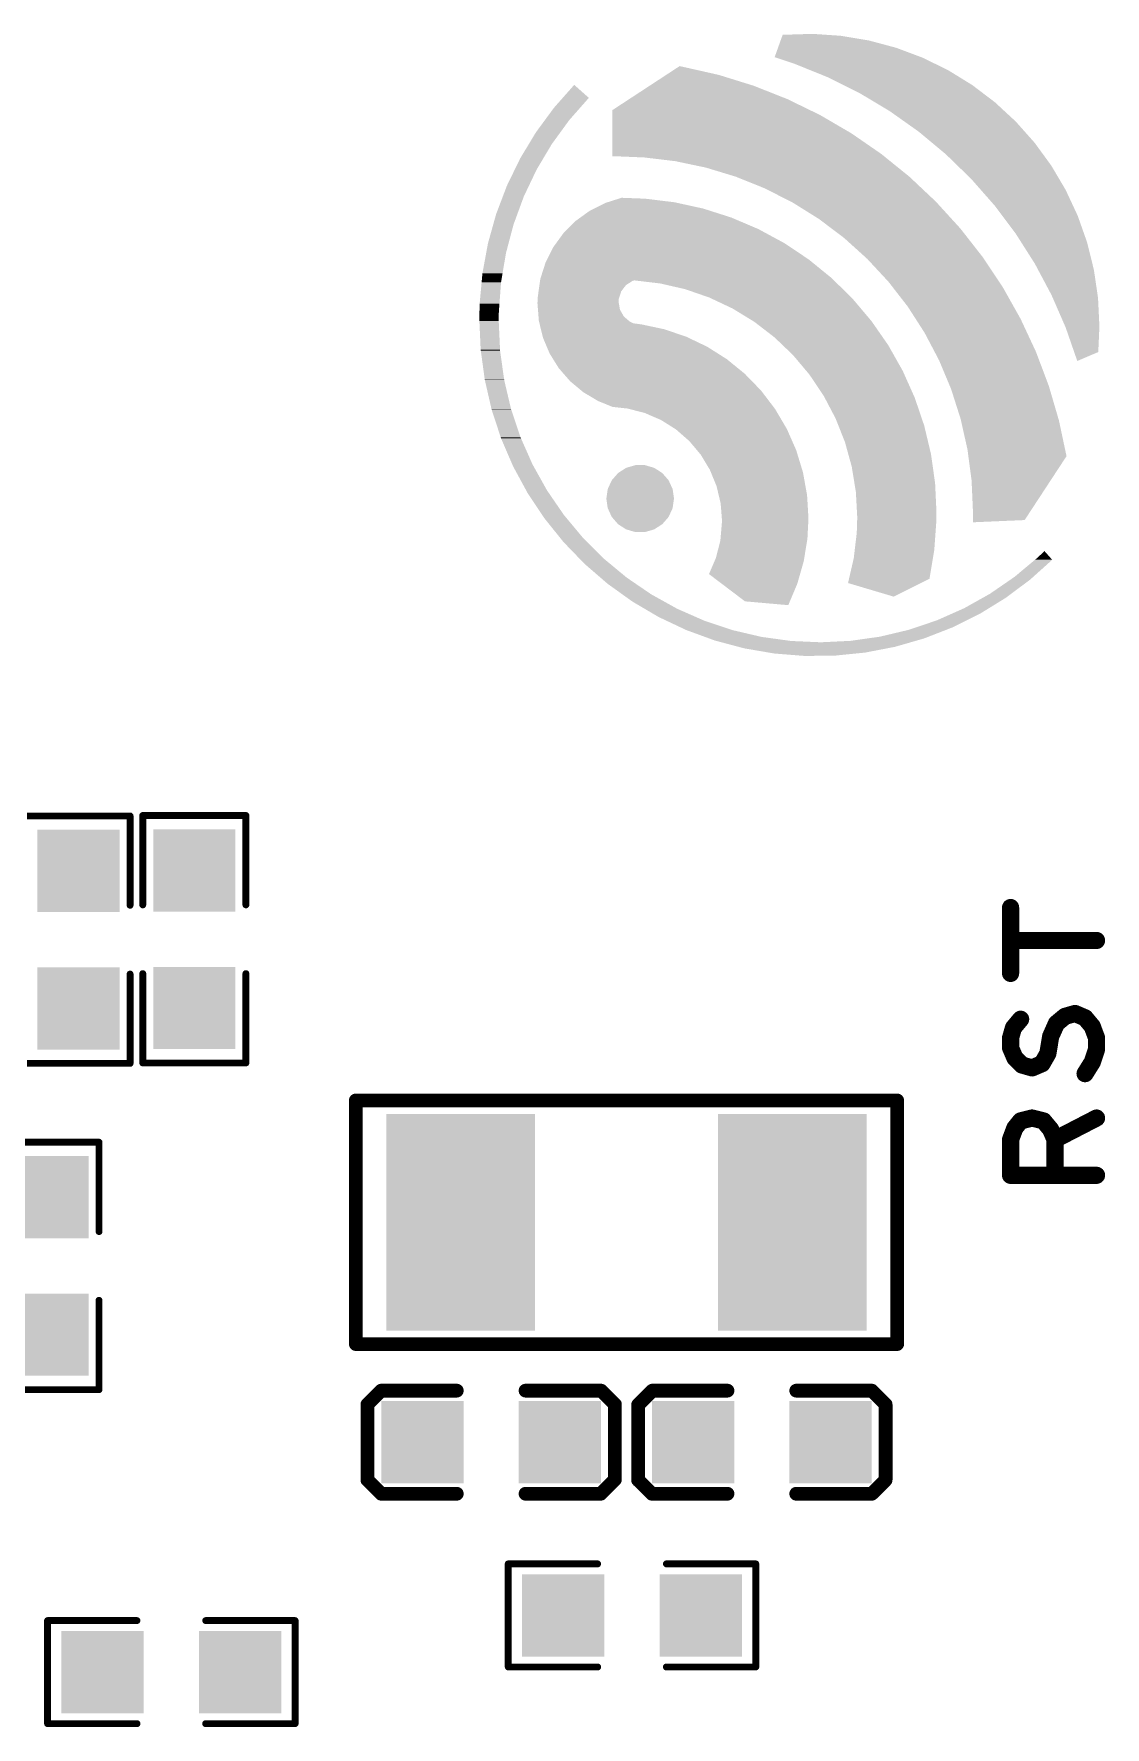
# Model space of a CAD drawing. Extents: x -12 to 107, y 8 to 106.
# Drawn here: x 31.29 to 39.21, y 57.78 to 70.3 of the extents above; entities that cross this region are included whole.
import ezdxf

# ---------------------------------------------------------------- set-up
doc = ezdxf.new("R2010")
doc.units = 0
doc.header["$MEASUREMENT"] = 0
doc.layers.get('0').update_dxf_attribs({"linetype": 'CONTINUOUS'})
doc.layers.add('SILK_TOP_ART', color=251, linetype='CONTINUOUS', true_color=0x636466)
doc.layers.add('SOLDER_TOP_ART', color=18, linetype='CONTINUOUS', true_color=0x000000)

# ---------------------------------------------------------------- blocks, each defined once
blk = doc.blocks.new('ROUND_217')
at = {"const_width": 0.0508}
blk.add_lwpolyline([(-0.0254, 0, 1), (0.0254, 0, 1)], format="xyb", close=True, dxfattribs=at)
blk = doc.blocks.new('ROUND_162')
at = {"const_width": 0.0635}
blk.add_lwpolyline([(-0.03175, 0, 1), (0.03175, 0, 1)], format="xyb", close=True, dxfattribs=at)
blk = doc.blocks.new('ROUND_320')
at = {"const_width": 0.0254}
blk.add_lwpolyline([(-0.0127, 0, 1), (0.0127, 0, 1)], format="xyb", close=True, dxfattribs=at)
blk = doc.blocks.new('RECTANGLE_364')
blk.add_solid([(0.55, 0.8), (0.55, -0.8), (-0.55, 0.8), (-0.55, -0.8)])
blk = doc.blocks.new('SQUARE_332')
blk.add_solid([(0.304, 0.304), (0.304, -0.304), (-0.304, 0.304), (-0.304, -0.304)])

msp = doc.modelspace()

# ---------------------------------------------------------------- linework, layer by layer
at = {"layer": 'SILK_TOP_ART'}
for points, const_width in [([(32.004, 64.5192), (31.242, 64.5192)], 0.0508), ([(32.004, 63.8588), (32.004, 64.5192)], 0.0508), ([(32.0978, 64.5224), (32.0978, 63.862)], 0.0508), ([(32.8598, 64.5224), (32.0978, 64.5224)], 0.0508), ([(32.8598, 63.862), (32.8598, 64.5224)], 0.0508), ([(38.5094, 63.3555), (38.5094, 63.8423)], 0.127), ([(38.5094, 63.5989), (39.1444, 63.5989)], 0.127), ([(32.004, 63.3508), (32.004, 62.6904)], 0.0508), ([(32.0978, 62.6936), (32.0978, 63.354)], 0.0508), ([(32.8598, 63.354), (32.8598, 62.6936)], 0.0508), ([(38.5306, 62.9533), (38.5835, 63.0168)], 0.127), ([(38.9116, 63.038), (38.8481, 62.9851)], 0.127), ([(38.9856, 63.0592), (38.9116, 63.038)], 0.127), ([(39.0598, 63.0274), (38.9856, 63.0592)], 0.127), ([(39.1127, 62.9639), (39.0598, 63.0274)], 0.127), ([(38.5094, 62.8792), (38.5306, 62.9533)], 0.127), ([(38.8057, 62.8898), (38.7846, 62.7628)], 0.127), ([(38.8481, 62.9851), (38.8057, 62.8898)], 0.127), ([(39.1444, 62.8792), (39.1127, 62.9639)], 0.127), ([(38.5094, 62.8051), (38.5094, 62.8792)], 0.127), ([(38.5412, 62.7311), (38.5094, 62.8051)], 0.127), ([(38.7846, 62.7628), (38.7422, 62.6887)], 0.127), ([(39.1127, 62.6993), (39.1444, 62.7946)], 0.127), ([(39.1444, 62.7946), (39.1444, 62.8792)], 0.127), ([(32.004, 62.6904), (31.242, 62.6904)], 0.0508), ([(32.8598, 62.6936), (32.0978, 62.6936)], 0.0508), ([(38.5941, 62.6782), (38.5412, 62.7311)], 0.127), ([(38.6682, 62.657), (38.5941, 62.6782)], 0.127), ([(38.7422, 62.6887), (38.6682, 62.657)], 0.127), ([(39.0598, 62.6146), (39.1127, 62.6993)], 0.127), ([(33.6718, 62.4162), (37.6718, 62.4162)], 0.1016), ([(33.6718, 60.6162), (33.6718, 62.4162)], 0.1016), ([(37.6718, 62.4162), (37.6718, 60.6162)], 0.1016), ([(38.5412, 62.2125), (38.5835, 62.2654)], 0.127), ([(38.5835, 62.2654), (38.6682, 62.2866)], 0.127), ([(38.6682, 62.2866), (38.7528, 62.2654)], 0.127), ([(38.7528, 62.2654), (38.8057, 62.2019)], 0.127), ([(38.8375, 62.1278), (39.1444, 62.2866)], 0.127), ([(38.5094, 62.1278), (38.5412, 62.2125)], 0.127), ([(38.8057, 62.2019), (38.8375, 62.1278)], 0.127), ([(31.7746, 62.1078), (31.0126, 62.1078)], 0.0508), ([(31.7746, 61.4474), (31.7746, 62.1078)], 0.0508), ([(38.5094, 61.8632), (38.5094, 62.1278)], 0.127), ([(38.8375, 62.1278), (38.8375, 61.8632)], 0.127), ([(39.1444, 61.8632), (38.5094, 61.8632)], 0.127), ([(31.7746, 60.9394), (31.7746, 60.279)], 0.0508), ([(37.6718, 60.6162), (33.6718, 60.6162)], 0.1016), ([(33.859, 60.2718), (33.7574, 60.1702)], 0.1016), ([(34.4178, 60.2718), (33.859, 60.2718)], 0.1016), ([(34.9258, 60.2718), (35.4846, 60.2718)], 0.1016), ([(35.4846, 60.2718), (35.5862, 60.1705)], 0.1016), ([(35.7574, 60.1669), (35.8623, 60.2718)], 0.1016), ([(35.8623, 60.2718), (36.4178, 60.2718)], 0.1016), ([(37.4846, 60.2718), (36.9258, 60.2718)], 0.1016), ([(37.5862, 60.1702), (37.4846, 60.2718)], 0.1016), ([(31.7746, 60.279), (31.0126, 60.279)], 0.0508), ([(33.7574, 60.1702), (33.7574, 59.6114)], 0.1016), ([(35.5862, 60.1705), (35.5862, 59.6147)], 0.1016), ([(35.7574, 59.6111), (35.7574, 60.1669)], 0.1016), ([(37.5862, 59.6114), (37.5862, 60.1702)], 0.1016), ([(33.7574, 59.6114), (33.859, 59.5098)], 0.1016), ([(35.5862, 59.6147), (35.4813, 59.5098)], 0.1016), ([(35.859, 59.5098), (35.7574, 59.6111)], 0.1016), ([(37.4846, 59.5098), (37.5862, 59.6114)], 0.1016), ([(33.859, 59.5098), (34.4178, 59.5098)], 0.1016), ([(35.4813, 59.5098), (34.9258, 59.5098)], 0.1016), ([(36.4178, 59.5098), (35.859, 59.5098)], 0.1016), ([(36.9258, 59.5098), (37.4846, 59.5098)], 0.1016), ([(34.798, 58.9916), (35.4584, 58.9916)], 0.0508), ([(34.798, 58.2296), (34.798, 58.9916)], 0.0508), ([(36.6268, 58.9916), (35.9664, 58.9916)], 0.0508), ([(36.6268, 58.2296), (36.6268, 58.9916)], 0.0508), ([(31.3944, 58.5724), (31.3944, 57.8104)], 0.0508), ([(32.0548, 58.5724), (31.3944, 58.5724)], 0.0508), ([(32.5628, 58.5724), (33.2232, 58.5724)], 0.0508), ([(33.2232, 58.5724), (33.2232, 57.8104)], 0.0508), ([(35.4584, 58.2296), (34.798, 58.2296)], 0.0508), ([(35.9664, 58.2296), (36.6268, 58.2296)], 0.0508), ([(31.3944, 57.8104), (32.0548, 57.8104)], 0.0508), ([(33.2232, 57.8104), (32.5628, 57.8104)], 0.0508)]:
    msp.add_lwpolyline(points, dxfattribs=dict(at, const_width=const_width))
at = {"layer": 'SOLDER_TOP_ART'}
for points in [[(36.791108, 70.196378), (36.81051, 70.250596), (37.663968, 70.196378), (37.461586, 70.250596)], [(36.81051, 70.250596), (36.82281, 70.284964), (37.461586, 70.250596), (37.254904, 70.284964)], [(36.82281, 70.284964), (36.82539, 70.292172), (37.254904, 70.284964), (37.148782, 70.292172)], [(36.82539, 70.292172), (37.045866, 70.299162), (37.148782, 70.292172), (37.045866, 70.299162)], [(36.766214, 70.126814), (36.791108, 70.196378), (37.849506, 70.126814), (37.663968, 70.196378)], [(36.778186, 70.122822), (36.766214, 70.126814), (37.860152, 70.122822), (37.849506, 70.126814)], [(36.91404, 70.077516), (36.778186, 70.122822), (37.952602, 70.077516), (37.860152, 70.122822)], [(35.842782, 69.915888), (35.964468, 69.995568), (36.610816, 69.915888), (36.354642, 69.995568)], [(35.964468, 69.995568), (36.06435, 70.06097), (36.354642, 69.995568), (36.064474, 70.06097)], [(36.06435, 70.06097), (36.06442, 70.060982), (36.064474, 70.06097), (36.06442, 70.060982)], [(37.030182, 70.03062), (36.91404, 70.077516), (38.048294, 70.03062), (37.952602, 70.077516)], [(37.156816, 69.979486), (37.030182, 70.03062), (38.131204, 69.979486), (38.048294, 70.03062)], [(37.275196, 69.920634), (37.156816, 69.979486), (38.226624, 69.920634), (38.131204, 69.979486)], [(35.2007, 69.826342), (35.2854, 69.9221), (35.393552, 69.826342), (35.2854, 69.9221)], [(35.691846, 69.817056), (35.842782, 69.915888), (36.860228, 69.817056), (36.610816, 69.915888)], [(37.391264, 69.86293), (37.275196, 69.920634), (38.302592, 69.86293), (38.226624, 69.920634)], [(37.50669, 69.793902), (37.391264, 69.86293), (38.393468, 69.793902), (38.302592, 69.86293)], [(35.068594, 69.661394), (35.136408, 69.753654), (35.248524, 69.661394), (35.329672, 69.753654)], [(35.136408, 69.753654), (35.200652, 69.826288), (35.329672, 69.753654), (35.393558, 69.826288)], [(35.200652, 69.826288), (35.2007, 69.826342), (35.393558, 69.826288), (35.393552, 69.826342)], [(35.5671, 69.735372), (35.691846, 69.817056), (37.028036, 69.735372), (36.860228, 69.817056)], [(35.5671, 69.699636), (35.5671, 69.735372), (37.101448, 69.699636), (37.028036, 69.735372)], [(37.61597, 69.728548), (37.50669, 69.793902), (38.464106, 69.728548), (38.393468, 69.793902)], [(37.724526, 69.651612), (37.61597, 69.728548), (38.54726, 69.651612), (38.464106, 69.728548)], [(35.003224, 69.572454), (35.068594, 69.661394), (35.183828, 69.572454), (35.248524, 69.661394)], [(35.5671, 69.564302), (35.5671, 69.699636), (37.333092, 69.564302), (37.101448, 69.699636)], [(37.829582, 69.577154), (37.724526, 69.651612), (38.613528, 69.577154), (38.54726, 69.651612)], [(34.88693, 69.379976), (34.949664, 69.483808), (35.057616, 69.379976), (35.119346, 69.483808)], [(34.949664, 69.483808), (35.003224, 69.572454), (35.119346, 69.483808), (35.183828, 69.572454)], [(35.5671, 69.41183), (35.5671, 69.564302), (37.553832, 69.41183), (37.333092, 69.564302)], [(37.928162, 69.4951), (37.829582, 69.577154), (38.686554, 69.4951), (38.613528, 69.577154)], [(38.030814, 69.409654), (37.928162, 69.4951), (38.748894, 69.409654), (38.686554, 69.4951)], [(34.845572, 69.295046), (34.88693, 69.379976), (35.007126, 69.295046), (35.057616, 69.379976)], [(35.5671, 69.393), (35.5671, 69.41183), (37.577108, 69.393), (37.553832, 69.41183)], [(35.80305, 69.385694), (35.628002, 69.393), (37.58614, 69.385694), (37.577108, 69.393)], [(36.03233, 69.358266), (35.80305, 69.385694), (37.620042, 69.358266), (37.58614, 69.385694)], [(36.258312, 69.310796), (36.03233, 69.358266), (37.67872, 69.310796), (37.620042, 69.358266)], [(38.116946, 69.32584), (38.030814, 69.409654), (38.810042, 69.32584), (38.748894, 69.409654)], [(34.788474, 69.177792), (34.845572, 69.295046), (34.95137, 69.177792), (35.007126, 69.295046)], [(36.47925, 69.243654), (36.258312, 69.310796), (37.761712, 69.243654), (37.67872, 69.310796)], [(36.48064, 69.243094), (36.47925, 69.243654), (37.762404, 69.243094), (37.761712, 69.243654)], [(36.693434, 69.157356), (36.48064, 69.243094), (37.853348, 69.157356), (37.762404, 69.243094)], [(38.218456, 69.227058), (38.116946, 69.32584), (38.868364, 69.227058), (38.810042, 69.32584)], [(38.290268, 69.145418), (38.218456, 69.227058), (38.916562, 69.145418), (38.868364, 69.227058)], [(34.708662, 68.96755), (34.757698, 69.096726), (34.865474, 68.96755), (34.912824, 69.096726)], [(34.757698, 69.096726), (34.788474, 69.177792), (34.912824, 69.096726), (34.95137, 69.177792)], [(35.531076, 69.054544), (35.61466, 69.081058), (36.026226, 69.054544), (35.81045, 69.081058)], [(35.61466, 69.081058), (35.63558, 69.087694), (35.81045, 69.081058), (35.63558, 69.087694)], [(36.886464, 69.05906), (36.693434, 69.157356), (37.957612, 69.05906), (37.853348, 69.157356)], [(38.391378, 69.030466), (38.290268, 69.145418), (38.970172, 69.030466), (38.916562, 69.145418)], [(34.687144, 68.89054), (34.708662, 68.96755), (34.837248, 68.89054), (34.865474, 68.96755)], [(35.330898, 68.941864), (35.399952, 68.991734), (36.445678, 68.941864), (36.289544, 68.991734)], [(35.399952, 68.991734), (35.432288, 69.00801), (36.289544, 68.991734), (36.238586, 69.00801)], [(35.432288, 69.00801), (35.51394, 69.049108), (36.238586, 69.00801), (36.051034, 69.049108)], [(35.51394, 69.049108), (35.531076, 69.054544), (36.051034, 69.049108), (36.026226, 69.054544)], [(36.899204, 69.052572), (36.886464, 69.05906), (37.963526, 69.052572), (37.957612, 69.05906)], [(37.094974, 68.930112), (36.899204, 69.052572), (38.075146, 68.930112), (37.963526, 69.052572)], [(38.447618, 68.955532), (38.391378, 69.030466), (39.005116, 68.955532), (38.970172, 69.030466)], [(38.54854, 68.82106), (38.447618, 68.955532), (39.052594, 68.82106), (39.005116, 68.955532)], [(34.648144, 68.750964), (34.687144, 68.89054), (34.800292, 68.750964), (34.837248, 68.89054)], [(35.206192, 68.826854), (35.236064, 68.85668), (36.700804, 68.826854), (36.645692, 68.85668)], [(35.236064, 68.85668), (35.296498, 68.91702), (36.645692, 68.85668), (36.504014, 68.91702)], [(35.296498, 68.91702), (35.330898, 68.941864), (36.504014, 68.91702), (36.445678, 68.941864)], [(37.186748, 68.860784), (37.094974, 68.930112), (38.138336, 68.860784), (38.075146, 68.930112)], [(37.279224, 68.790924), (37.186748, 68.860784), (38.192936, 68.790924), (38.138336, 68.860784)], [(34.634752, 68.678254), (34.648144, 68.750964), (34.781042, 68.678254), (34.800292, 68.750964)], [(35.085244, 68.63234), (35.131316, 68.723518), (37.01759, 68.63234), (36.881272, 68.723518)], [(35.131316, 68.723518), (35.152826, 68.753206), (36.881272, 68.723518), (36.836886, 68.753206)], [(35.152826, 68.753206), (35.206192, 68.826854), (36.836886, 68.753206), (36.700804, 68.826854)], [(37.435796, 68.649404), (37.279224, 68.790924), (38.30354, 68.649404), (38.192936, 68.790924)], [(38.588648, 68.757964), (38.54854, 68.82106), (39.07487, 68.757964), (39.052594, 68.82106)], [(38.688996, 68.6001), (38.588648, 68.757964), (39.11391, 68.6001), (39.07487, 68.757964)], [(34.607414, 68.529802), (34.634752, 68.678254), (34.756122, 68.529802), (34.781042, 68.678254)], [(35.03725, 68.495138), (35.073764, 68.60962), (37.186226, 68.495138), (37.045516, 68.60962)], [(35.073764, 68.60962), (35.085244, 68.63234), (37.045516, 68.60962), (37.01759, 68.63234)], [(37.450532, 68.636084), (37.435796, 68.649404), (38.312414, 68.636084), (38.30354, 68.649404)], [(37.60757, 68.466792), (37.450532, 68.636084), (38.425192, 68.466792), (38.312414, 68.636084)], [(38.7132, 68.554572), (38.688996, 68.6001), (39.125168, 68.554572), (39.11391, 68.6001)], [(34.586802, 68.305866), (34.601144, 68.461686), (34.733168, 68.305866), (34.744688, 68.461686)], [(34.601144, 68.461686), (34.607414, 68.529802), (34.744688, 68.461686), (34.756122, 68.529802)], [(35.028546, 68.442442), (35.033004, 68.474), (35.668002, 68.442442), (35.7172, 68.474)], [(35.033004, 68.474), (35.033328, 68.476294), (35.7172, 68.474), (35.724786, 68.476294)], [(35.033328, 68.476294), (35.0334, 68.4768), (35.724786, 68.476294), (35.732698, 68.4768)], [(35.0334, 68.4768), (35.034988, 68.488042), (37.204898, 68.4768), (37.193452, 68.488042)], [(35.034988, 68.488042), (35.03725, 68.495138), (37.193452, 68.488042), (37.186226, 68.495138)], [(35.921514, 68.454436), (35.732698, 68.4768), (37.227666, 68.454436), (37.204898, 68.4768)], [(36.10553, 68.412156), (35.921514, 68.454436), (37.270712, 68.412156), (37.227666, 68.454436)], [(37.639122, 68.42613), (37.60757, 68.466792), (38.452278, 68.42613), (38.425192, 68.466792)], [(38.811898, 68.368916), (38.7132, 68.554572), (39.15237, 68.368916), (39.125168, 68.554572)], [(35.014272, 68.326366), (35.01481, 68.340328), (35.613858, 68.326366), (35.614802, 68.340328)], [(35.01481, 68.340328), (35.01507, 68.34703), (35.614802, 68.340328), (35.616926, 68.34703)], [(35.01507, 68.34703), (35.021992, 68.396044), (35.616926, 68.34703), (35.63246, 68.396044)], [(35.021992, 68.396044), (35.028546, 68.442442), (35.63246, 68.396044), (35.668002, 68.442442)], [(36.28394, 68.350358), (36.10553, 68.412156), (37.33363, 68.350358), (37.270712, 68.412156)], [(36.299952, 68.3428), (36.28394, 68.350358), (37.341324, 68.3428), (37.33363, 68.350358)], [(36.454682, 68.269758), (36.299952, 68.3428), (37.402962, 68.269758), (37.341324, 68.3428)], [(37.749126, 68.284354), (37.639122, 68.42613), (38.53194, 68.284354), (38.452278, 68.42613)], [(38.821336, 68.347266), (38.811898, 68.368916), (39.15554, 68.347266), (39.15237, 68.368916)], [(38.912548, 68.137994), (38.821336, 68.347266), (39.1657, 68.137994), (39.15554, 68.347266)], [(34.5841, 68.190066), (34.585326, 68.242684), (34.727774, 68.190066), (34.728498, 68.242684)], [(34.585326, 68.242684), (34.586802, 68.305866), (34.728498, 68.242684), (34.733168, 68.305866)], [(35.014006, 68.305708), (35.014164, 68.318098), (35.615472, 68.305708), (35.6133, 68.318098)], [(35.01761, 68.26053), (35.014006, 68.305708), (35.623384, 68.26053), (35.615472, 68.305708)], [(35.014164, 68.318098), (35.014272, 68.326366), (35.6133, 68.318098), (35.613858, 68.326366)], [(35.021654, 68.209818), (35.01761, 68.26053), (35.652434, 68.209818), (35.623384, 68.26053)], [(35.02415, 68.178498), (35.021654, 68.209818), (35.689336, 68.178498), (35.652434, 68.209818)], [(36.607004, 68.176654), (36.454682, 68.269758), (37.481528, 68.176654), (37.402962, 68.269758)], [(37.808414, 68.192242), (37.749126, 68.284354), (38.583696, 68.192242), (38.53194, 68.284354)], [(34.584674, 68.17737), (34.5841, 68.190066), (34.7276, 68.17737), (34.727774, 68.190066)], [(34.594254, 67.965422), (34.584674, 68.17737), (34.737412, 67.965422), (34.7276, 68.17737)], [(35.025732, 68.172), (35.02415, 68.178498), (35.696992, 68.172), (35.689336, 68.178498)], [(35.02819, 68.1619), (35.025732, 68.172), (35.717198, 68.1619), (35.696992, 68.172)], [(35.028588, 68.160268), (35.02819, 68.1619), (35.721806, 68.160268), (35.717198, 68.1619)], [(35.028824, 68.1593), (35.028588, 68.160268), (35.726598, 68.1593), (35.721806, 68.160268)], [(35.03062, 68.151918), (35.028824, 68.1593), (35.782746, 68.151918), (35.726598, 68.1593)], [(35.0393, 68.11625), (35.03062, 68.151918), (35.950596, 68.11625), (35.782746, 68.151918)], [(35.052744, 68.061008), (35.0393, 68.11625), (36.11306, 68.061008), (35.950596, 68.11625)], [(36.615782, 68.171288), (36.607004, 68.176654), (37.48526, 68.171288), (37.481528, 68.176654)], [(36.765376, 68.056088), (36.615782, 68.171288), (37.565342, 68.056088), (37.48526, 68.171288)], [(37.874104, 68.090182), (37.808414, 68.192242), (38.63127, 68.090182), (38.583696, 68.192242)], [(37.948264, 67.949082), (37.874104, 68.090182), (38.69704, 67.949082), (38.63127, 68.090182)], [(38.91651, 68.128902), (38.912548, 68.137994), (39.165302, 68.128902), (39.1657, 68.137994)], [(38.979242, 67.947788), (38.91651, 68.128902), (39.157374, 67.947788), (39.165302, 68.128902)], [(34.595268, 67.95799), (34.594254, 67.965422), (34.737754, 67.95799), (34.737412, 67.965422)], [(34.624636, 67.74261), (34.595268, 67.95799), (34.767836, 67.74261), (34.737754, 67.95799)], [(35.054326, 68.054506), (35.052744, 68.061008), (36.126654, 68.054506), (36.11306, 68.061008)], [(35.082716, 67.986964), (35.054326, 68.054506), (36.26786, 67.986964), (36.126654, 68.054506)], [(35.103772, 67.936862), (35.082716, 67.986964), (36.346976, 67.936862), (36.26786, 67.986964)], [(36.825872, 67.998148), (36.765376, 68.056088), (37.605618, 67.998148), (37.565342, 68.056088)], [(36.901734, 67.92549), (36.825872, 67.998148), (37.646644, 67.92549), (37.605618, 67.998148)], [(35.129748, 67.895156), (35.103772, 67.936862), (36.412832, 67.895156), (36.346976, 67.936862)], [(35.171234, 67.828542), (35.129748, 67.895156), (36.49472, 67.828542), (36.412832, 67.895156)], [(35.207506, 67.786868), (35.171234, 67.828542), (36.545948, 67.786868), (36.49472, 67.828542)], [(36.999862, 67.808842), (36.901734, 67.92549), (37.712508, 67.808842), (37.646644, 67.92549)], [(37.981534, 67.88578), (37.948264, 67.949082), (38.720902, 67.88578), (38.69704, 67.949082)], [(38.06001, 67.698042), (37.981534, 67.88578), (38.791664, 67.698042), (38.720902, 67.88578)], [(39.0022, 67.8815), (38.979242, 67.947788), (39.0022, 67.8815), (39.157374, 67.947788)], [(34.625124, 67.740488), (34.624636, 67.74261), (34.768132, 67.740488), (34.767836, 67.74261)], [(34.674246, 67.526724), (34.625124, 67.740488), (34.81847, 67.526724), (34.768132, 67.740488)], [(35.255012, 67.732282), (35.207506, 67.786868), (36.598826, 67.732282), (36.545948, 67.786868)], [(35.337288, 67.663616), (35.255012, 67.732282), (36.66534, 67.663616), (36.598826, 67.732282)], [(37.023278, 67.781004), (36.999862, 67.808842), (37.72496, 67.781004), (37.712508, 67.808842)], [(37.128604, 67.6243), (37.023278, 67.781004), (37.795044, 67.6243), (37.72496, 67.781004)], [(35.352986, 67.650514), (35.337288, 67.663616), (36.675324, 67.650514), (36.66534, 67.663616)], [(35.462682, 67.585306), (35.352986, 67.650514), (36.725012, 67.585306), (36.675324, 67.650514)], [(35.569276, 67.542108), (35.462682, 67.585306), (36.757928, 67.542108), (36.725012, 67.585306)], [(37.135922, 67.610388), (37.128604, 67.6243), (37.801266, 67.610388), (37.795044, 67.6243)], [(37.216492, 67.457192), (37.135922, 67.610388), (37.853248, 67.457192), (37.801266, 67.610388)], [(38.07059, 67.67273), (38.06001, 67.698042), (38.799074, 67.67273), (38.791664, 67.698042)], [(38.14058, 67.452678), (38.07059, 67.67273), (38.863478, 67.452678), (38.799074, 67.67273)], [(34.674998, 67.523448), (34.674246, 67.526724), (34.81957, 67.523448), (34.81847, 67.526724)], [(34.742048, 67.318522), (34.674998, 67.523448), (34.888342, 67.318522), (34.81957, 67.523448)], [(35.679086, 67.530154), (35.569276, 67.542108), (36.767036, 67.530154), (36.757928, 67.542108)], [(35.690876, 67.527126), (35.679086, 67.530154), (36.769342, 67.527126), (36.767036, 67.530154)], [(35.805878, 67.497586), (35.690876, 67.527126), (36.78676, 67.497586), (36.769342, 67.527126)], [(35.926114, 67.445818), (35.805878, 67.497586), (36.817282, 67.445818), (36.78676, 67.497586)], [(37.237324, 67.404516), (37.216492, 67.457192), (37.87112, 67.404516), (37.853248, 67.457192)], [(38.14329, 67.440564), (38.14058, 67.452678), (38.867022, 67.440564), (38.863478, 67.452678)], [(36.031794, 67.379308), (35.926114, 67.445818), (36.856496, 67.379308), (36.817282, 67.445818)], [(36.036906, 67.37609), (36.031794, 67.379308), (36.857912, 67.37609), (36.856496, 67.379308)], [(36.135592, 67.29008), (36.036906, 67.37609), (36.89574, 67.29008), (36.857912, 67.37609)], [(37.285926, 67.281614), (37.237324, 67.404516), (37.900372, 67.281614), (37.87112, 67.404516)], [(38.190964, 67.227326), (38.14329, 67.440564), (38.91225, 67.227326), (38.867022, 67.440564)], [(34.744926, 67.309724), (34.742048, 67.318522), (34.892232, 67.309724), (34.888342, 67.318522)], [(34.827618, 67.117666), (34.744926, 67.309724), (34.977148, 67.117666), (34.892232, 67.309724)], [(36.1926, 67.222232), (36.135592, 67.29008), (36.92558, 67.222232), (36.89574, 67.29008)], [(36.219804, 67.189854), (36.1926, 67.222232), (36.935454, 67.189854), (36.92558, 67.222232)], [(37.310348, 67.193026), (37.285926, 67.281614), (37.921456, 67.193026), (37.900372, 67.281614)], [(38.197496, 67.178122), (38.190964, 67.227326), (38.922684, 67.178122), (38.91225, 67.227326)], [(34.833854, 67.103182), (34.827618, 67.117666), (34.985228, 67.103182), (34.977148, 67.117666)], [(34.93001, 66.925872), (34.833854, 67.103182), (35.08413, 66.925872), (34.985228, 67.103182)], [(35.609454, 67.053564), (35.668944, 67.09167), (35.935998, 67.053564), (35.876792, 67.09167)], [(35.668944, 67.09167), (35.669308, 67.091902), (35.876792, 67.09167), (35.876006, 67.091902)], [(35.669308, 67.091902), (35.737262, 67.111758), (35.876006, 67.091902), (35.808612, 67.111758)], [(35.737262, 67.111758), (35.737536, 67.111838), (35.808612, 67.111758), (35.737536, 67.111838)], [(36.287516, 67.077818), (36.219804, 67.189854), (36.969616, 67.077818), (36.935454, 67.189854)], [(36.29559, 67.058094), (36.287516, 67.077818), (36.97563, 67.058094), (36.969616, 67.077818)], [(37.336104, 67.099592), (37.310348, 67.193026), (37.934644, 67.099592), (37.921456, 67.193026)], [(37.355942, 66.97776), (37.336104, 67.099592), (37.951838, 66.97776), (37.934644, 67.099592)], [(38.197506, 67.178052), (38.197496, 67.178122), (38.92267, 67.178052), (38.922684, 67.178122)], [(38.221352, 66.99842), (38.197506, 67.178052), (38.80496, 66.99842), (38.92267, 67.178052)], [(35.533162, 66.935326), (35.5626, 66.99946), (36.01235, 66.935326), (35.983082, 66.99946)], [(35.5626, 66.99946), (35.562814, 66.999926), (35.983082, 66.99946), (35.98268, 66.999926)], [(35.562814, 66.999926), (35.609136, 67.0532), (35.98268, 66.999926), (35.936562, 67.0532)], [(35.609136, 67.0532), (35.609454, 67.053564), (35.936562, 67.0532), (35.935998, 67.053564)], [(36.337102, 66.956666), (36.29559, 67.058094), (36.993836, 66.956666), (36.97563, 67.058094)], [(36.353138, 66.889196), (36.337102, 66.956666), (37.005944, 66.889196), (36.993836, 66.956666)], [(37.366446, 66.913236), (37.355942, 66.97776), (37.954858, 66.913236), (37.951838, 66.97776)], [(38.231508, 66.76773), (38.221352, 66.99842), (38.653792, 66.76773), (38.80496, 66.99842)], [(34.941054, 66.905504), (34.93001, 66.925872), (35.098104, 66.905504), (35.08413, 66.925872)], [(35.04803, 66.74478), (34.941054, 66.905504), (35.20837, 66.74478), (35.098104, 66.905504)], [(35.5229, 66.86444), (35.533084, 66.934796), (36.0227, 66.86444), (36.01259, 66.934796)], [(35.533008, 66.794084), (35.5229, 66.86444), (36.012508, 66.794084), (36.0227, 66.86444)], [(35.533084, 66.934796), (35.533162, 66.935326), (36.01259, 66.934796), (36.01235, 66.935326)], [(36.367372, 66.829306), (36.353138, 66.889196), (37.009496, 66.829306), (37.005944, 66.889196)], [(36.376104, 66.7179), (36.367372, 66.829306), (37.0161, 66.7179), (37.009496, 66.829306)], [(37.374668, 66.7606), (37.366446, 66.913236), (37.962, 66.7606), (37.954858, 66.913236)], [(35.06565, 66.718306), (35.04803, 66.74478), (35.230392, 66.718306), (35.20837, 66.74478)], [(35.180214, 66.57594), (35.06565, 66.718306), (35.34881, 66.57594), (35.230392, 66.718306)], [(35.533254, 66.793548), (35.533008, 66.794084), (36.012432, 66.793548), (36.012508, 66.794084)], [(35.562514, 66.72942), (35.533254, 66.793548), (35.982994, 66.72942), (36.012432, 66.793548)], [(35.562922, 66.72895), (35.562514, 66.72942), (35.98278, 66.72895), (35.982994, 66.72942)], [(35.609034, 66.675678), (35.562922, 66.72895), (35.936458, 66.675678), (35.98278, 66.72895)], [(36.37613, 66.717572), (36.376104, 66.7179), (37.0161, 66.717572), (37.0161, 66.7179)], [(36.3776, 66.6988), (36.37613, 66.717572), (37.015138, 66.6988), (37.0161, 66.717572)], [(37.37298, 66.611948), (37.375904, 66.70297), (37.954806, 66.611948), (37.9613, 66.70297)], [(37.374706, 66.759872), (37.374668, 66.7606), (37.962, 66.759872), (37.962, 66.7606)], [(37.3766, 66.7247), (37.374706, 66.759872), (37.961566, 66.7247), (37.962, 66.759872)], [(37.375904, 66.70297), (37.3766, 66.7246), (37.9613, 66.70297), (37.961566, 66.7246)], [(37.3766, 66.7246), (37.3766, 66.7247), (37.961566, 66.7246), (37.961566, 66.7247)], [(38.2308, 66.6894), (38.23096, 66.705898), (38.2308, 66.6894), (38.613276, 66.705898)], [(38.23096, 66.705898), (38.2315, 66.7611), (38.613276, 66.705898), (38.649448, 66.7611)], [(38.2315, 66.7611), (38.231508, 66.76773), (38.649448, 66.7611), (38.653792, 66.76773)], [(35.20663, 66.543112), (35.180214, 66.57594), (35.3817, 66.543112), (35.34881, 66.57594)], [(35.609604, 66.675312), (35.609034, 66.675678), (35.93614, 66.675312), (35.936458, 66.675678)], [(35.6688, 66.637208), (35.609604, 66.675312), (35.87665, 66.637208), (35.93614, 66.675312)], [(35.669596, 66.636974), (35.6688, 66.637208), (35.876286, 66.636974), (35.87665, 66.637208)], [(35.736982, 66.61712), (35.669596, 66.636974), (35.808334, 66.61712), (35.876286, 66.636974)], [(35.808062, 66.61704), (35.736982, 66.61712), (35.808062, 66.61704), (35.808334, 66.61712)], [(36.36644, 66.56955), (36.3776, 66.698668), (37.00852, 66.56955), (37.01513, 66.698668)], [(36.3776, 66.698668), (36.3776, 66.6988), (37.01513, 66.698668), (37.015138, 66.6988)], [(37.358058, 66.486106), (37.37298, 66.611948), (37.945828, 66.486106), (37.954806, 66.611948)], [(35.32475, 66.420796), (35.20663, 66.543112), (35.504244, 66.420796), (35.3817, 66.543112)], [(36.3327, 66.427002), (36.365082, 66.553826), (36.985302, 66.427002), (37.005958, 66.553826)], [(36.365082, 66.553826), (36.36644, 66.56955), (37.005958, 66.553826), (37.00852, 66.56955)], [(37.350748, 66.424446), (37.358058, 66.486106), (37.93558, 66.424446), (37.945828, 66.486106)], [(38.707098, 66.426792), (38.7598, 66.4766), (38.804244, 66.426792), (38.7598, 66.4766)], [(35.36284, 66.381352), (35.32475, 66.420796), (35.551848, 66.381352), (35.504244, 66.420796)], [(35.479382, 66.280674), (35.36284, 66.381352), (35.673348, 66.280674), (35.551848, 66.381352)], [(36.28111, 66.306706), (36.321188, 66.40016), (36.954078, 66.306706), (36.980932, 66.40016)], [(36.321188, 66.40016), (36.3327, 66.427002), (36.980932, 66.40016), (36.985302, 66.427002)], [(37.315676, 66.271634), (37.350748, 66.424446), (37.910188, 66.271634), (37.93558, 66.424446)], [(38.538522, 66.286038), (38.68969, 66.412258), (38.6766, 66.286038), (38.817158, 66.412258)], [(38.68969, 66.412258), (38.689758, 66.412314), (38.817158, 66.412258), (38.817162, 66.412314)], [(38.689758, 66.412314), (38.707098, 66.426792), (38.817162, 66.412314), (38.804244, 66.426792)], [(35.533008, 66.234346), (35.479382, 66.280674), (35.741148, 66.234346), (35.673348, 66.280674)], [(35.641176, 66.156772), (35.533008, 66.234346), (35.854672, 66.156772), (35.741148, 66.234346)], [(36.37552, 66.235212), (36.28111, 66.306706), (36.933536, 66.235212), (36.954078, 66.306706)], [(36.547168, 66.105224), (36.37552, 66.235212), (36.878856, 66.105224), (36.933536, 66.235212)], [(37.308512, 66.240418), (37.31566, 66.27157), (37.847826, 66.240418), (37.910138, 66.27157)], [(37.646518, 66.139824), (37.308512, 66.240418), (37.646616, 66.139824), (37.847826, 66.240418)], [(37.31566, 66.27157), (37.315676, 66.271634), (37.910138, 66.27157), (37.910188, 66.271634)], [(38.357664, 66.161458), (38.510026, 66.26641), (38.514574, 66.161458), (38.654744, 66.26641)], [(38.510026, 66.26641), (38.538522, 66.286038), (38.654744, 66.26641), (38.6766, 66.286038)], [(35.715746, 66.103292), (35.641176, 66.156772), (35.950974, 66.103292), (35.854672, 66.156772)], [(35.80607, 66.05015), (35.715746, 66.103292), (36.046666, 66.05015), (35.950974, 66.103292)], [(36.547218, 66.105204), (36.547168, 66.105224), (36.878848, 66.105204), (36.878856, 66.105224)], [(36.866802, 66.077016), (36.547218, 66.105204), (36.866992, 66.077016), (36.878848, 66.105204)], [(36.866938, 66.077004), (36.866802, 66.077016), (36.866938, 66.077004), (36.866992, 66.077016)], [(37.646544, 66.139816), (37.646518, 66.139824), (37.646544, 66.139816), (37.646616, 66.139824)], [(38.16607, 66.054118), (38.304422, 66.13163), (38.348974, 66.054118), (38.474738, 66.13163)], [(38.304422, 66.13163), (38.357664, 66.161458), (38.474738, 66.13163), (38.514574, 66.161458)], [(35.909562, 65.98926), (35.80607, 66.05015), (36.185088, 65.98926), (36.046666, 66.05015)], [(35.967836, 65.961722), (35.909562, 65.98926), (36.247688, 65.961722), (36.185088, 65.98926)], [(36.112876, 65.89318), (35.967836, 65.961722), (36.453202, 65.89318), (36.247688, 65.961722)], [(37.812776, 65.913406), (37.96538, 65.964936), (38.082006, 65.913406), (38.18549, 65.964936)], [(37.96538, 65.964936), (38.074984, 66.013642), (38.18549, 65.964936), (38.283304, 66.013642)], [(38.074984, 66.013642), (38.16607, 66.054118), (38.283304, 66.013642), (38.348974, 66.054118)], [(36.115444, 65.89224), (36.112876, 65.89318), (36.45602, 65.89224), (36.453202, 65.89318)], [(36.251782, 65.8423), (36.115444, 65.89224), (36.66988, 65.8423), (36.45602, 65.89224)], [(36.32403, 65.815836), (36.251782, 65.8423), (36.862002, 65.815836), (36.66988, 65.8423)], [(37.326194, 65.813152), (37.457504, 65.831742), (37.808154, 65.813152), (37.872486, 65.831742)], [(37.457504, 65.831742), (37.543638, 65.843936), (37.872486, 65.831742), (37.90377, 65.843936)], [(37.543638, 65.843936), (37.75731, 65.894676), (37.90377, 65.843936), (38.03395, 65.894676)], [(37.75731, 65.894676), (37.812776, 65.913406), (38.03395, 65.894676), (38.082006, 65.913406)], [(36.337162, 65.812332), (36.32403, 65.815836), (36.887438, 65.812332), (36.862002, 65.815836)], [(36.37368, 65.802588), (36.337162, 65.812332), (37.106834, 65.802588), (36.887438, 65.812332)], [(36.498376, 65.769314), (36.37368, 65.802588), (37.656452, 65.769314), (37.771596, 65.802588)], [(36.5413, 65.75786), (36.498376, 65.769314), (37.597202, 65.75786), (37.656452, 65.769314)], [(36.722754, 65.726632), (36.5413, 65.75786), (37.435666, 65.726632), (37.597202, 65.75786)], [(36.762916, 65.71972), (36.722754, 65.726632), (37.367202, 65.71972), (37.435666, 65.726632)], [(36.958282, 65.704044), (36.762916, 65.71972), (37.21193, 65.704044), (37.367202, 65.71972)], [(36.98707, 65.701734), (36.958282, 65.704044), (36.98707, 65.701734), (37.21193, 65.704044)], [(37.106834, 65.802588), (37.326194, 65.813152), (37.771596, 65.802588), (37.808154, 65.813152)]]:
    msp.add_solid(points, dxfattribs=at)

# ---------------------------------------------------------------- block references
at = {"layer": 'SILK_TOP_ART'}
for name, p in [('ROUND_320', (32.004, 64.5192)), ('ROUND_320', (32.004, 64.5192)), ('ROUND_320', (32.0978, 64.5224)), ('ROUND_320', (32.0978, 64.5224)), ('ROUND_320', (32.8598, 64.5224)), ('ROUND_320', (32.8598, 64.5224)), ('ROUND_320', (32.004, 63.8588)), ('ROUND_320', (32.0978, 63.862)), ('ROUND_320', (32.8598, 63.862)), ('ROUND_162', (38.5094, 63.8423)), ('ROUND_162', (38.5094, 63.5989)), ('ROUND_162', (39.1444, 63.5989)), ('ROUND_320', (32.004, 63.3508)), ('ROUND_320', (32.0978, 63.354)), ('ROUND_320', (32.8598, 63.354)), ('ROUND_162', (38.5094, 63.3555)), ('ROUND_162', (38.5835, 63.0168)), ('ROUND_162', (38.9116, 63.038)), ('ROUND_162', (38.9856, 63.0592)), ('ROUND_162', (39.0598, 63.0274)), ('ROUND_162', (38.5306, 62.9533)), ('ROUND_162', (38.8057, 62.8898)), ('ROUND_162', (38.8481, 62.9851)), ('ROUND_162', (39.1127, 62.9639)), ('ROUND_162', (38.5094, 62.8792)), ('ROUND_162', (38.5094, 62.8051)), ('ROUND_162', (38.7846, 62.7628)), ('ROUND_162', (39.1444, 62.8792)), ('ROUND_162', (39.1444, 62.7946)), ('ROUND_320', (32.004, 62.6904)), ('ROUND_320', (32.004, 62.6904)), ('ROUND_320', (32.0978, 62.6936)), ('ROUND_320', (32.0978, 62.6936)), ('ROUND_320', (32.8598, 62.6936)), ('ROUND_320', (32.8598, 62.6936)), ('ROUND_162', (38.5412, 62.7311)), ('ROUND_162', (38.5941, 62.6782)), ('ROUND_162', (38.6682, 62.657)), ('ROUND_162', (38.7422, 62.6887)), ('ROUND_162', (39.1127, 62.6993)), ('ROUND_162', (39.0598, 62.6146)), ('ROUND_217', (33.6718, 62.4162)), ('ROUND_217', (33.6718, 62.4162)), ('ROUND_217', (37.6718, 62.4162)), ('ROUND_217', (37.6718, 62.4162)), ('ROUND_162', (38.5835, 62.2654)), ('ROUND_162', (38.6682, 62.2866)), ('ROUND_162', (38.7528, 62.2654)), ('ROUND_162', (39.1444, 62.2866)), ('ROUND_162', (38.5412, 62.2125)), ('ROUND_162', (38.8057, 62.2019)), ('ROUND_320', (31.7746, 62.1078)), ('ROUND_320', (31.7746, 62.1078)), ('ROUND_162', (38.5094, 62.1278)), ('ROUND_162', (38.8375, 62.1278)), ('ROUND_162', (38.8375, 62.1278)), ('ROUND_162', (38.5094, 61.8632)), ('ROUND_162', (38.8375, 61.8632)), ('ROUND_162', (39.1444, 61.8632)), ('ROUND_320', (31.7746, 61.4474)), ('ROUND_320', (31.7746, 60.9394)), ('ROUND_217', (33.6718, 60.6162)), ('ROUND_217', (33.6718, 60.6162)), ('ROUND_217', (37.6718, 60.6162)), ('ROUND_217', (37.6718, 60.6162)), ('ROUND_217', (33.859, 60.2718)), ('ROUND_217', (33.859, 60.2718)), ('ROUND_217', (34.4178, 60.2718)), ('ROUND_217', (34.9258, 60.2718)), ('ROUND_217', (35.4846, 60.2718)), ('ROUND_217', (35.4846, 60.2718)), ('ROUND_217', (35.8623, 60.2718)), ('ROUND_217', (35.8623, 60.2718)), ('ROUND_217', (36.4178, 60.2718)), ('ROUND_217', (36.9258, 60.2718)), ('ROUND_217', (37.4846, 60.2718)), ('ROUND_217', (37.4846, 60.2718)), ('ROUND_320', (31.7746, 60.279)), ('ROUND_320', (31.7746, 60.279)), ('ROUND_217', (33.7574, 60.1702)), ('ROUND_217', (33.7574, 60.1702)), ('ROUND_217', (35.5862, 60.1705)), ('ROUND_217', (35.5862, 60.1705)), ('ROUND_217', (35.7574, 60.1669)), ('ROUND_217', (35.7574, 60.1669)), ('ROUND_217', (37.5862, 60.1702)), ('ROUND_217', (37.5862, 60.1702)), ('ROUND_217', (33.7574, 59.6114)), ('ROUND_217', (33.7574, 59.6114)), ('ROUND_217', (35.5862, 59.6147)), ('ROUND_217', (35.5862, 59.6147)), ('ROUND_217', (35.7574, 59.6111)), ('ROUND_217', (35.7574, 59.6111)), ('ROUND_217', (37.5862, 59.6114)), ('ROUND_217', (37.5862, 59.6114)), ('ROUND_217', (33.859, 59.5098)), ('ROUND_217', (33.859, 59.5098)), ('ROUND_217', (34.4178, 59.5098)), ('ROUND_217', (34.9258, 59.5098)), ('ROUND_217', (35.4813, 59.5098)), ('ROUND_217', (35.4813, 59.5098)), ('ROUND_217', (35.859, 59.5098)), ('ROUND_217', (35.859, 59.5098)), ('ROUND_217', (36.4178, 59.5098)), ('ROUND_217', (36.9258, 59.5098)), ('ROUND_217', (37.4846, 59.5098)), ('ROUND_217', (37.4846, 59.5098)), ('ROUND_320', (34.798, 58.9916)), ('ROUND_320', (34.798, 58.9916)), ('ROUND_320', (35.4584, 58.9916)), ('ROUND_320', (35.9664, 58.9916)), ('ROUND_320', (36.6268, 58.9916)), ('ROUND_320', (36.6268, 58.9916)), ('ROUND_320', (31.3944, 58.5724)), ('ROUND_320', (31.3944, 58.5724)), ('ROUND_320', (32.0548, 58.5724)), ('ROUND_320', (32.5628, 58.5724)), ('ROUND_320', (33.2232, 58.5724)), ('ROUND_320', (33.2232, 58.5724)), ('ROUND_320', (34.798, 58.2296)), ('ROUND_320', (34.798, 58.2296)), ('ROUND_320', (35.4584, 58.2296)), ('ROUND_320', (35.9664, 58.2296)), ('ROUND_320', (36.6268, 58.2296)), ('ROUND_320', (36.6268, 58.2296)), ('ROUND_320', (31.3944, 57.8104)), ('ROUND_320', (31.3944, 57.8104)), ('ROUND_320', (32.0548, 57.8104)), ('ROUND_320', (32.5628, 57.8104)), ('ROUND_320', (33.2232, 57.8104)), ('ROUND_320', (33.2232, 57.8104))]:
    msp.add_blockref(name, p, dxfattribs=at)
at = {"layer": 'SOLDER_TOP_ART'}
for name, p in [('SQUARE_332', (31.623, 64.1128)), ('SQUARE_332', (32.4788, 64.116)), ('SQUARE_332', (31.623, 63.0968)), ('SQUARE_332', (32.4788, 63.1)), ('RECTANGLE_364', (34.4468, 61.5162)), ('RECTANGLE_364', (36.8968, 61.5162)), ('SQUARE_332', (31.3936, 61.7014)), ('SQUARE_332', (31.3936, 60.6854)), ('SQUARE_332', (34.1638, 59.8908)), ('SQUARE_332', (35.1798, 59.8908)), ('SQUARE_332', (36.1638, 59.8908)), ('SQUARE_332', (37.1798, 59.8908)), ('SQUARE_332', (35.2044, 58.6106)), ('SQUARE_332', (36.2204, 58.6106)), ('SQUARE_332', (31.8008, 58.1914)), ('SQUARE_332', (32.8168, 58.1914))]:
    msp.add_blockref(name, p, dxfattribs=at)

doc.saveas('drawing.dxf')
